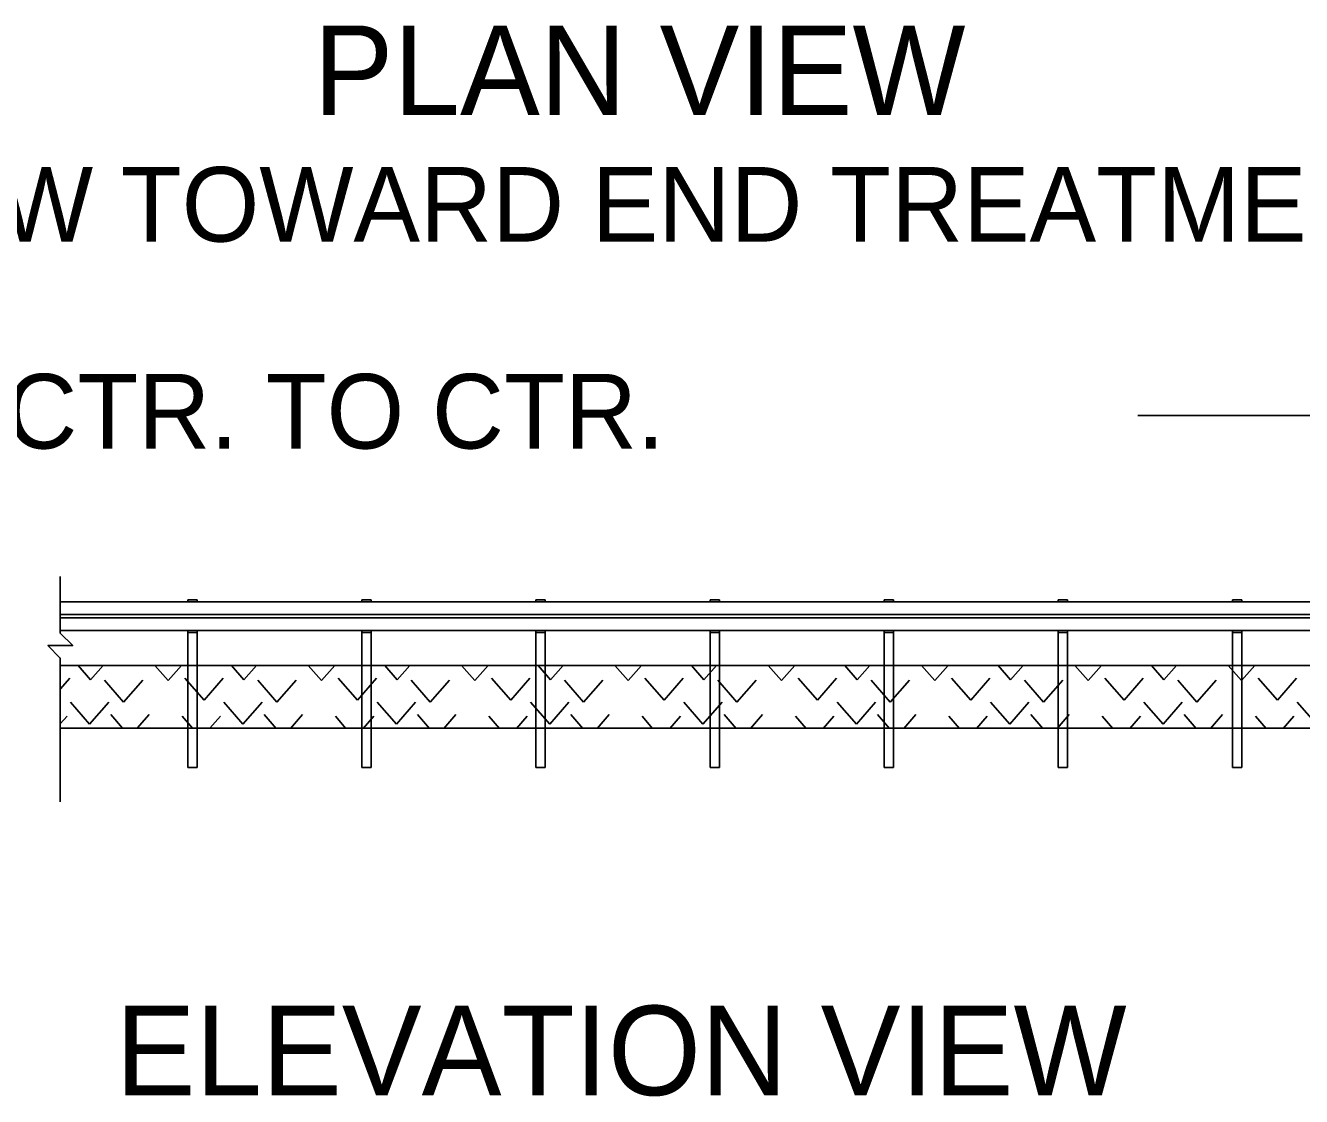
# Model space of a CAD drawing. Extents: x 1000 to 1185, y 999 to 1356.
# Drawn here: x 1019.521 to 1022.942, y 1012.687 to 1015.559 of the extents above; entities that cross this region are included whole.
import ezdxf

# ---------------------------------------------------------------- set-up
doc = ezdxf.new("R2010")
doc.units = 0
doc.layers.add('Level 1', color=7, linetype='Continuous')
doc.layers.add('Level 5', color=7, linetype='Continuous')

msp = doc.modelspace()

# ---------------------------------------------------------------- linework, layer by layer
at = {"layer": 'Level 1'}
for p, q in [((1022.5035, 1014.5131), (1028.8384, 1014.5131)), ((1019.6146, 1013.979), (1019.6146, 1014.0814)), ((1019.6146, 1014.0131), (1029.3623, 1014.0131)), ((1019.9563, 1014.0185), (1019.9813, 1014.0185)), ((1019.9563, 1014.0185), (1019.9563, 1014.0131)), ((1019.9813, 1014.0185), (1019.9813, 1014.0131)), ((1020.423, 1014.0185), (1020.448, 1014.0185)), ((1020.423, 1014.0185), (1020.423, 1014.0131)), ((1020.448, 1014.0185), (1020.448, 1014.0131)), ((1020.8899, 1014.0185), (1020.9149, 1014.0185)), ((1020.8899, 1014.0185), (1020.8899, 1014.0131)), ((1020.9149, 1014.0185), (1020.9149, 1014.0131)), ((1021.3568, 1014.0185), (1021.3818, 1014.0185)), ((1021.3568, 1014.0185), (1021.3568, 1014.0131)), ((1021.3818, 1014.0185), (1021.3818, 1014.0131)), ((1021.8235, 1014.0185), (1021.8485, 1014.0185)), ((1021.8235, 1014.0185), (1021.8235, 1014.0131)), ((1021.8485, 1014.0185), (1021.8485, 1014.0131)), ((1022.2903, 1014.0185), (1022.3153, 1014.0185)), ((1022.2903, 1014.0185), (1022.2903, 1014.0131)), ((1022.3153, 1014.0185), (1022.3153, 1014.0131)), ((1022.7572, 1014.0185), (1022.7822, 1014.0185)), ((1022.7572, 1014.0185), (1022.7572, 1014.0131)), ((1022.7822, 1014.0185), (1022.7822, 1014.0131)), ((1019.6146, 1013.979), (1029.2065, 1013.979)), ((1019.6146, 1013.97), (1029.2065, 1013.97)), ((1019.6146, 1013.9365), (1029.3623, 1013.9365)), ((1019.9563, 1013.9365), (1019.9563, 1013.8443)), ((1019.9563, 1013.931), (1019.9813, 1013.931)), ((1019.9813, 1013.9365), (1019.9813, 1013.8443)), ((1020.423, 1013.9365), (1020.423, 1013.8443)), ((1020.423, 1013.931), (1020.448, 1013.931)), ((1020.448, 1013.9365), (1020.448, 1013.8443)), ((1020.8899, 1013.9365), (1020.8899, 1013.8443)), ((1020.8899, 1013.931), (1020.9149, 1013.931)), ((1020.9149, 1013.9365), (1020.9149, 1013.8443)), ((1021.3568, 1013.9365), (1021.3568, 1013.8443)), ((1021.3568, 1013.931), (1021.3818, 1013.931)), ((1021.3818, 1013.9365), (1021.3818, 1013.8443)), ((1021.8235, 1013.9365), (1021.8235, 1013.8443)), ((1021.8235, 1013.931), (1021.8485, 1013.931)), ((1021.8485, 1013.9365), (1021.8485, 1013.8443)), ((1022.2903, 1013.9365), (1022.2903, 1013.8443)), ((1022.2903, 1013.931), (1022.3153, 1013.931)), ((1022.3153, 1013.9365), (1022.3153, 1013.8443)), ((1022.7572, 1013.9365), (1022.7572, 1013.8443)), ((1022.7572, 1013.931), (1022.7822, 1013.931)), ((1022.7822, 1013.9365), (1022.7822, 1013.8443)), ((1019.6146, 1013.8428), (1029.3637, 1013.8428)), ((1019.9563, 1013.8443), (1019.9563, 1013.5685)), ((1019.9813, 1013.8443), (1019.9813, 1013.5685)), ((1020.423, 1013.8443), (1020.423, 1013.5685)), ((1020.448, 1013.8443), (1020.448, 1013.5685)), ((1020.8899, 1013.8443), (1020.8899, 1013.5685)), ((1020.9149, 1013.8443), (1020.9149, 1013.5685)), ((1021.3568, 1013.8443), (1021.3568, 1013.5685)), ((1021.3818, 1013.8443), (1021.3818, 1013.5685)), ((1021.8235, 1013.8443), (1021.8235, 1013.5685)), ((1021.8485, 1013.8443), (1021.8485, 1013.5685)), ((1022.2903, 1013.8443), (1022.2903, 1013.5685)), ((1022.3153, 1013.8443), (1022.3153, 1013.5685)), ((1022.7572, 1013.8443), (1022.7572, 1013.5685)), ((1022.7822, 1013.8443), (1022.7822, 1013.5685)), ((1019.6146, 1013.4768), (1019.6146, 1013.8123)), ((1019.9563, 1013.5685), (1019.9813, 1013.5685)), ((1020.423, 1013.5685), (1020.448, 1013.5685)), ((1020.8899, 1013.5685), (1020.9149, 1013.5685)), ((1021.3568, 1013.5685), (1021.3818, 1013.5685)), ((1021.8235, 1013.5685), (1021.8485, 1013.5685)), ((1022.2903, 1013.5685), (1022.3153, 1013.5685)), ((1022.7572, 1013.5685), (1022.7822, 1013.5685))]:
    msp.add_line(p, q, dxfattribs=at)
for points in [[(1019.6146, 1013.8123), (1019.6146, 1013.8623), (1019.5813, 1013.8957), (1019.6479, 1013.8957), (1019.6146, 1013.929), (1019.6146, 1013.979)], [(1019.6146, 1013.674), (1023.1065, 1013.674)]]:
    msp.add_lwpolyline(points, dxfattribs=at)
at = {"layer": 'Level 5'}
for p, q in [((1019.6623, 1013.8428), (1019.6958, 1013.8043)), ((1019.6958, 1013.8043), (1019.7293, 1013.8428)), ((1019.8682, 1013.8428), (1019.9039, 1013.8018)), ((1019.9039, 1013.8018), (1019.9397, 1013.8428)), ((1019.992, 1013.8428), (1019.9924, 1013.8423)), ((1019.9924, 1013.8423), (1019.9928, 1013.8428)), ((1020.0735, 1013.8428), (1020.107, 1013.8043)), ((1020.107, 1013.8043), (1020.1405, 1013.8428)), ((1020.2793, 1013.8428), (1020.3151, 1013.8018)), ((1020.3151, 1013.8018), (1020.3508, 1013.8428)), ((1020.4031, 1013.8428), (1020.4035, 1013.8423)), ((1020.4035, 1013.8423), (1020.4039, 1013.8428)), ((1020.4846, 1013.8428), (1020.5181, 1013.8043)), ((1020.5181, 1013.8043), (1020.5516, 1013.8428)), ((1020.6905, 1013.8428), (1020.7262, 1013.8018)), ((1020.7262, 1013.8018), (1020.7619, 1013.8428)), ((1020.8143, 1013.8428), (1020.8147, 1013.8423)), ((1020.8147, 1013.8423), (1020.8151, 1013.8428)), ((1020.8958, 1013.8428), (1020.9293, 1013.8043)), ((1020.9293, 1013.8043), (1020.9628, 1013.8428)), ((1021.1016, 1013.8428), (1021.1373, 1013.8018)), ((1021.1373, 1013.8018), (1021.1731, 1013.8428)), ((1021.2253, 1013.8428), (1021.2258, 1013.8423)), ((1021.2258, 1013.8423), (1021.2262, 1013.8428)), ((1021.3068, 1013.8428), (1021.3403, 1013.8043)), ((1021.3403, 1013.8043), (1021.3738, 1013.8428)), ((1021.5128, 1013.8428), (1021.5485, 1013.8018)), ((1021.5485, 1013.8018), (1021.5842, 1013.8428)), ((1021.6365, 1013.8428), (1021.6369, 1013.8423)), ((1021.6369, 1013.8423), (1021.6373, 1013.8428)), ((1021.718, 1013.8428), (1021.7515, 1013.8043)), ((1021.7515, 1013.8043), (1021.785, 1013.8428)), ((1021.9238, 1013.8428), (1021.9596, 1013.8018)), ((1021.9596, 1013.8018), (1021.9953, 1013.8428)), ((1022.0477, 1013.8428), (1022.0481, 1013.8423)), ((1022.0481, 1013.8423), (1022.0485, 1013.8428)), ((1022.1292, 1013.8428), (1022.1627, 1013.8043)), ((1022.1627, 1013.8043), (1022.1962, 1013.8428)), ((1022.335, 1013.8428), (1022.3708, 1013.8018)), ((1022.3708, 1013.8018), (1022.4064, 1013.8428)), ((1022.4588, 1013.8428), (1022.4592, 1013.8423)), ((1022.4592, 1013.8423), (1022.4596, 1013.8428)), ((1022.5403, 1013.8428), (1022.5738, 1013.8043)), ((1022.5738, 1013.8043), (1022.6073, 1013.8428)), ((1022.7462, 1013.8428), (1022.7818, 1013.8018)), ((1022.7818, 1013.8018), (1022.8176, 1013.8428)), ((1022.8699, 1013.8428), (1022.8703, 1013.8423)), ((1022.8703, 1013.8423), (1022.8708, 1013.8428)), ((1019.6146, 1013.7791), (1019.6403, 1013.8085)), ((1019.9486, 1013.8085), (1020, 1013.7496)), ((1020, 1013.7496), (1020.0513, 1013.8085)), ((1020.3598, 1013.8085), (1020.4111, 1013.7496)), ((1020.4111, 1013.7496), (1020.4625, 1013.8085)), ((1020.7708, 1013.8085), (1020.8223, 1013.7496)), ((1020.8223, 1013.7496), (1020.8737, 1013.8085)), ((1021.182, 1013.8085), (1021.2333, 1013.7496)), ((1021.2333, 1013.7496), (1021.2848, 1013.8085)), ((1021.5931, 1013.8085), (1021.6445, 1013.7496)), ((1021.6445, 1013.7496), (1021.6959, 1013.8085)), ((1022.0043, 1013.8085), (1022.0557, 1013.7496)), ((1022.0557, 1013.7496), (1022.107, 1013.8085)), ((1022.4154, 1013.8085), (1022.4668, 1013.7496)), ((1022.4668, 1013.7496), (1022.5182, 1013.8085)), ((1022.8265, 1013.8085), (1022.8779, 1013.7496)), ((1022.8779, 1013.7496), (1022.9293, 1013.8085)), ((1019.7329, 1013.8035), (1019.7843, 1013.7445)), ((1019.7843, 1013.7445), (1019.8357, 1013.8035)), ((1020.144, 1013.8035), (1020.1954, 1013.7445)), ((1020.1954, 1013.7445), (1020.2468, 1013.8035)), ((1020.5552, 1013.8035), (1020.6066, 1013.7445)), ((1020.6066, 1013.7445), (1020.6579, 1013.8035)), ((1020.9663, 1013.8035), (1021.0177, 1013.7445)), ((1021.0177, 1013.7445), (1021.0691, 1013.8035)), ((1021.3774, 1013.8035), (1021.4288, 1013.7445)), ((1021.4288, 1013.7445), (1021.4803, 1013.8035)), ((1021.7886, 1013.8035), (1021.84, 1013.7445)), ((1021.84, 1013.7445), (1021.8913, 1013.8035)), ((1022.1997, 1013.8035), (1022.2511, 1013.7445)), ((1022.2511, 1013.7445), (1022.3025, 1013.8035)), ((1022.6108, 1013.8035), (1022.6623, 1013.7445)), ((1022.6623, 1013.7445), (1022.7136, 1013.8035)), ((1019.6419, 1013.7445), (1019.6933, 1013.6855)), ((1019.6933, 1013.6855), (1019.7447, 1013.7445)), ((1020.0531, 1013.7445), (1020.1044, 1013.6855)), ((1020.1044, 1013.6855), (1020.1558, 1013.7445)), ((1020.4642, 1013.7445), (1020.5156, 1013.6855)), ((1020.5156, 1013.6855), (1020.567, 1013.7445)), ((1020.8753, 1013.7445), (1020.9268, 1013.6855)), ((1020.9268, 1013.6855), (1020.9781, 1013.7445)), ((1021.2864, 1013.7445), (1021.3378, 1013.6855)), ((1021.3378, 1013.6855), (1021.3893, 1013.7445)), ((1021.6976, 1013.7445), (1021.749, 1013.6855)), ((1021.749, 1013.6855), (1021.8003, 1013.7445)), ((1022.1088, 1013.7445), (1022.1601, 1013.6855)), ((1022.1601, 1013.6855), (1022.2115, 1013.7445)), ((1022.5198, 1013.7445), (1022.5713, 1013.6855)), ((1022.5713, 1013.6855), (1022.6227, 1013.7445)), ((1022.931, 1013.7445), (1022.9824, 1013.6855)), ((1019.6146, 1013.6858), (1019.6327, 1013.7066)), ((1019.7498, 1013.7108), (1019.7818, 1013.674)), ((1019.8204, 1013.674), (1019.8525, 1013.7108)), ((1019.941, 1013.7066), (1019.9694, 1013.674)), ((1020.0153, 1013.674), (1020.0438, 1013.7066)), ((1020.1609, 1013.7108), (1020.193, 1013.6739)), ((1020.2315, 1013.6739), (1020.2637, 1013.7108)), ((1020.3522, 1013.7066), (1020.3806, 1013.6739)), ((1020.4265, 1013.6739), (1020.4549, 1013.7066)), ((1020.572, 1013.7108), (1020.6042, 1013.6739)), ((1020.6427, 1013.6739), (1020.6748, 1013.7108)), ((1020.7633, 1013.7066), (1020.7918, 1013.6739)), ((1020.8376, 1013.6739), (1020.8661, 1013.7066)), ((1020.9832, 1013.7108), (1021.0153, 1013.6739)), ((1021.0538, 1013.6739), (1021.0859, 1013.7108)), ((1021.1744, 1013.7066), (1021.2028, 1013.6739)), ((1021.2487, 1013.6738), (1021.2772, 1013.7066)), ((1021.3943, 1013.7108), (1021.4265, 1013.6738)), ((1021.4648, 1013.6738), (1021.4971, 1013.7108)), ((1021.5855, 1013.7066), (1021.614, 1013.6738)), ((1021.6598, 1013.6738), (1021.6883, 1013.7066)), ((1021.8054, 1013.7108), (1021.8377, 1013.6738)), ((1021.876, 1013.6738), (1021.9082, 1013.7108)), ((1021.9967, 1013.7066), (1022.0253, 1013.6738)), ((1022.0709, 1013.6738), (1022.0994, 1013.7066)), ((1022.2166, 1013.7108), (1022.2488, 1013.6738)), ((1022.2871, 1013.6738), (1022.3193, 1013.7108)), ((1022.4078, 1013.7066), (1022.4363, 1013.6738)), ((1022.482, 1013.6738), (1022.5106, 1013.7066)), ((1022.6277, 1013.7108), (1022.66, 1013.6738)), ((1022.6982, 1013.6738), (1022.7305, 1013.7108)), ((1022.8189, 1013.7066), (1022.8475, 1013.6738)), ((1022.8932, 1013.6738), (1022.9218, 1013.7066))]:
    msp.add_line(p, q, dxfattribs=at)

# ---------------------------------------------------------------- texts
at = {"layer": 'Level 1'}
for s, height, p in [('PLAN VIEW', 0.24, (1020.2938, 1015.3186)), ('(FLOW TOWARD END TREATMENT)', 0.2, (1018.8409, 1014.9791)), ("ALL POST SPACING 6'-3'' CTR. TO CTR.", 0.2, (1016.2223, 1014.4242)), ('ELEVATION VIEW', 0.24, (1019.7628, 1012.6901))]:
    msp.add_text(s, height=height, dxfattribs=at).set_placement(p)

doc.saveas('drawing.dxf')
